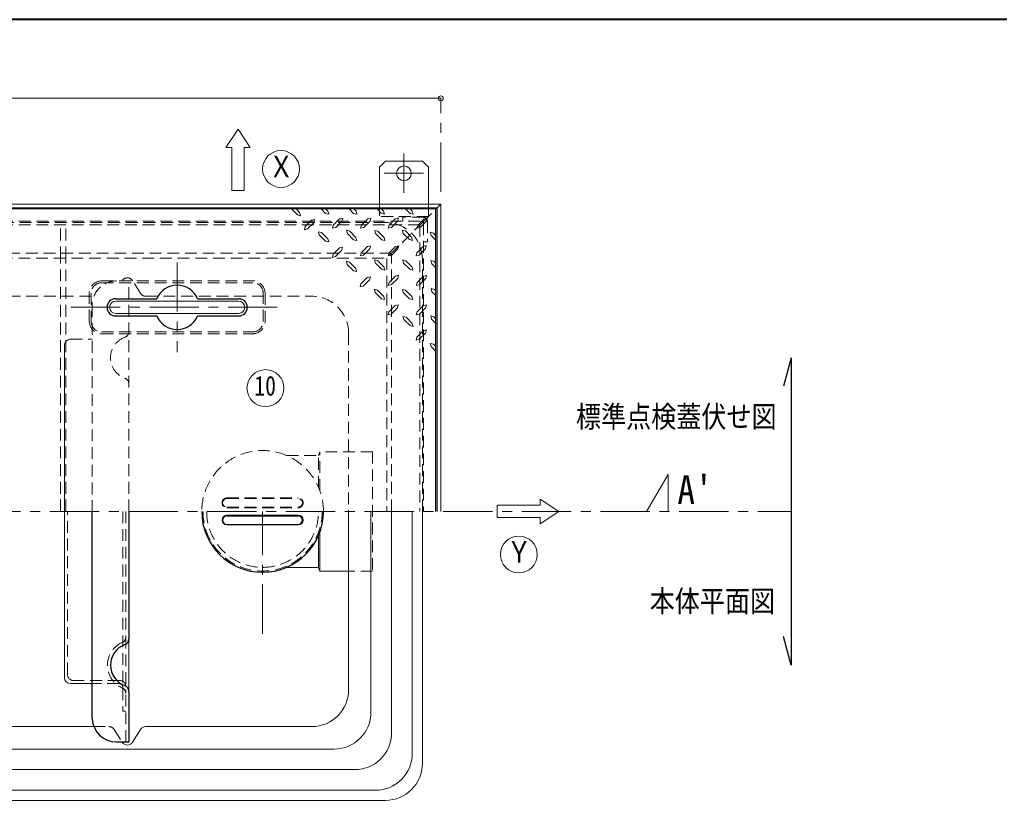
# Model space of a CAD drawing. Units: millimetres at full size, sheet at 1:8; details may follow other scales. Extents: x -1659 to 1581, y -1120 to 1128.
# Drawn here: x -862 to -64, y 493 to 1128 of the extents above; entities that cross this region are included whole.
import ezdxf
from ezdxf.enums import TextEntityAlignment as Align

# ---------------------------------------------------------------- set-up
doc = ezdxf.new("R2010")
doc.units = ezdxf.units.MM
doc.header["$LTSCALE"] = 8
doc.header["$PDMODE"] = 32
doc.header["$PDSIZE"] = 4
doc.linetypes.add('CHAIN1', pattern=[8, 5, -1, 1, -1])
doc.linetypes.add('DASHED1', pattern=[1.8, 1.2, -0.6])
doc.layers.add('0-0_ﾚｲﾔ1', color=4, linetype='Continuous', lineweight=9)
doc.styles.add('ＭＳ ゴシック', font='')
doc.styles.get('ＭＳ ゴシック').set_extended_font_data('MS Gothic')

msp = doc.modelspace()

# ---------------------------------------------------------------- linework, layer by layer
at = {"layer": '0-0_ﾚｲﾔ1', "color": 1, "lineweight": 40}
msp.add_line((1581.203, 1127.521), (-1658.797, 1127.521), dxfattribs=at)
at = {"layer": '0-0_ﾚｲﾔ1'}
for p, q in [((-1368.797, 1063.521), (-518.797, 1063.521)), ((-563.797, 1012.521), (-568.797, 1007.521)), ((-568.797, 1007.521), (-568.797, 977.521)), ((-563.797, 1012.521), (-533.797, 1012.521)), ((-528.797, 1007.521), (-533.797, 1012.521)), ((-528.797, 1007.521), (-528.797, 977.521)), ((-640.355, 973.521), (-635.498, 968.78)), ((-616.212, 973.521), (-612.596, 969.905)), ((-612.516, 973.521), (-610.748, 971.754)), ((-593.31, 973.521), (-589.694, 969.905)), ((-589.534, 973.521), (-587.766, 971.754)), ((-570.674, 973.521), (-567.275, 969.986)), ((-567.034, 973.521), (-565.346, 971.834)), ((-547.427, 973.521), (-543.81, 969.905)), ((-543.73, 973.521), (-541.962, 971.754)), ((-521.797, 974.521), (-522.797, 973.521)), ((-610.025, 969.263), (-612.596, 969.905)), ((-610.748, 971.754), (-610.025, 969.263)), ((-587.123, 969.182), (-589.694, 969.905)), ((-587.766, 971.754), (-587.123, 969.182)), ((-564.703, 969.343), (-567.275, 969.986)), ((-565.346, 971.834), (-564.703, 969.343)), ((-541.239, 969.182), (-543.81, 969.905)), ((-541.962, 971.754), (-541.239, 969.182)), ((-629.15, 959.138), (-629.793, 956.646)), ((-627.221, 957.289), (-629.793, 956.646)), ((-627.221, 957.289), (-622.159, 962.352)), ((-606.248, 960.343), (-606.891, 957.852)), ((-604.319, 958.495), (-606.891, 957.852)), ((-604.319, 958.495), (-599.257, 963.557)), ((-583.346, 960.263), (-583.989, 957.771)), ((-581.418, 958.414), (-583.989, 957.771)), ((-581.418, 958.414), (-576.355, 963.477)), ((-560.927, 960.423), (-561.569, 957.932)), ((-558.998, 958.575), (-561.569, 957.932)), ((-558.998, 958.575), (-553.935, 963.638)), ((-537.462, 960.263), (-538.105, 957.771)), ((-535.534, 958.414), (-538.105, 957.771)), ((-535.534, 958.414), (-530.471, 963.477)), ((-617.659, 952.388), (-618.302, 954.959)), ((-615.81, 954.316), (-618.302, 954.959)), ((-617.659, 952.388), (-612.596, 947.325)), ((-615.81, 954.316), (-610.748, 949.173)), ((-610.748, 949.173), (-610.025, 946.682)), ((-594.757, 953.593), (-595.4, 956.164)), ((-592.909, 955.521), (-595.4, 956.164)), ((-594.757, 953.593), (-589.694, 948.53)), ((-592.909, 955.521), (-587.846, 950.379)), ((-587.846, 950.379), (-587.123, 947.888)), ((-571.855, 953.513), (-572.498, 956.084)), ((-570.007, 955.441), (-572.498, 956.084)), ((-571.855, 953.513), (-566.793, 948.45)), ((-570.007, 955.441), (-564.944, 950.298)), ((-564.944, 950.298), (-564.221, 947.807)), ((-549.435, 953.673), (-550.078, 956.245)), ((-547.587, 955.602), (-550.078, 956.245)), ((-549.435, 953.673), (-544.373, 948.611)), ((-547.587, 955.602), (-542.525, 950.459)), ((-542.525, 950.459), (-541.802, 947.968)), ((-524.846, 953.914), (-527.418, 954.557)), ((-526.694, 951.986), (-527.418, 954.557)), ((-526.694, 951.986), (-522.797, 948.088)), ((-524.846, 953.914), (-522.797, 951.572)), ((-610.025, 946.682), (-612.596, 947.325)), ((-587.123, 947.888), (-589.694, 948.53)), ((-581.659, 935.995), (-576.596, 941.057)), ((-564.221, 947.807), (-566.793, 948.45)), ((-558.757, 935.914), (-553.694, 940.977)), ((-541.802, 947.968), (-544.373, 948.611)), ((-536.337, 936.075), (-531.275, 941.138)), ((-606.489, 936.638), (-607.132, 934.146)), ((-604.56, 934.789), (-607.132, 934.146)), ((-604.56, 934.789), (-599.498, 939.852)), ((-583.587, 937.843), (-584.23, 935.352)), ((-581.659, 935.995), (-584.23, 935.352)), ((-560.685, 937.763), (-561.328, 935.271)), ((-558.757, 935.914), (-561.328, 935.271)), ((-538.266, 937.923), (-538.909, 935.432)), ((-536.337, 936.075), (-538.909, 935.432)), ((-594.918, 928.361), (-595.56, 930.932)), ((-593.069, 930.289), (-595.56, 930.932)), ((-594.918, 928.361), (-589.855, 923.298)), ((-593.069, 930.289), (-588.007, 925.146)), ((-588.007, 925.146), (-587.284, 922.655)), ((-572.016, 929.566), (-572.659, 932.138)), ((-570.168, 931.495), (-572.659, 932.138)), ((-572.016, 929.566), (-566.953, 924.504)), ((-570.168, 931.495), (-565.105, 926.352)), ((-565.105, 926.352), (-564.382, 923.861)), ((-549.114, 929.486), (-549.757, 932.057)), ((-547.266, 931.414), (-549.757, 932.057)), ((-549.114, 929.486), (-544.052, 924.423)), ((-547.266, 931.414), (-542.203, 926.271)), ((-542.203, 926.271), (-541.48, 923.78)), ((-524.364, 930.932), (-526.935, 931.575)), ((-526.212, 929.004), (-526.935, 931.575)), ((-526.212, 929.004), (-522.797, 925.588)), ((-524.364, 930.932), (-522.797, 929.365)), ((-587.284, 922.655), (-589.855, 923.298)), ((-564.382, 923.861), (-566.953, 924.504)), ((-558.918, 911.968), (-553.855, 917.03)), ((-541.48, 923.78), (-544.052, 924.423)), ((-536.016, 911.888), (-530.953, 916.95)), ((-583.748, 912.611), (-584.391, 910.12)), ((-581.819, 910.763), (-584.391, 910.12)), ((-581.819, 910.763), (-576.757, 915.825)), ((-560.846, 913.816), (-561.489, 911.325)), ((-558.918, 911.968), (-561.489, 911.325)), ((-537.944, 913.736), (-538.587, 911.245)), ((-536.016, 911.888), (-538.587, 911.245)), ((-572.177, 905.62), (-572.819, 908.191)), ((-570.328, 907.548), (-572.819, 908.191)), ((-572.177, 905.62), (-567.114, 900.557)), ((-570.328, 907.548), (-565.266, 902.405)), ((-565.266, 902.405), (-564.543, 899.914)), ((-549.275, 905.539), (-549.918, 908.111)), ((-547.427, 907.468), (-549.918, 908.111)), ((-549.275, 905.539), (-544.212, 900.477)), ((-547.427, 907.468), (-542.364, 902.325)), ((-542.364, 902.325), (-541.641, 899.834)), ((-524.043, 908.111), (-526.614, 908.754)), ((-525.971, 906.182), (-526.614, 908.754)), ((-525.971, 906.182), (-522.797, 903.008)), ((-524.043, 908.111), (-522.797, 906.865)), ((-564.543, 899.914), (-567.114, 900.557)), ((-559.078, 888.021), (-554.016, 893.084)), ((-541.641, 899.834), (-544.212, 900.477)), ((-536.177, 887.941), (-531.114, 893.004)), ((-561.007, 889.87), (-561.65, 887.379)), ((-559.078, 888.021), (-561.65, 887.379)), ((-547.025, 885.53), (-549.596, 886.173)), ((-548.873, 883.602), (-549.596, 886.173)), ((-547.025, 885.53), (-541.962, 880.468)), ((-538.105, 889.789), (-538.748, 887.298)), ((-536.177, 887.941), (-538.748, 887.298)), ((-524.444, 885.852), (-527.016, 886.495)), ((-526.293, 883.923), (-527.016, 886.495)), ((-524.444, 885.852), (-522.797, 884.205)), ((-548.873, 883.602), (-543.81, 878.62)), ((-541.239, 877.896), (-543.81, 878.62)), ((-541.962, 880.468), (-541.239, 877.896)), ((-526.293, 883.923), (-522.797, 880.288)), ((-538.185, 869.379), (-538.828, 866.807)), ((-538.185, 869.379), (-533.123, 874.441)), ((-536.257, 867.53), (-531.275, 872.593)), ((-825.047, 862.521), (-825.047, 727.521)), ((-536.257, 867.53), (-538.828, 866.807)), ((-524.846, 863.593), (-527.418, 864.236)), ((-526.694, 861.664), (-527.418, 864.236)), ((-526.694, 861.664), (-522.797, 857.611)), ((-524.846, 863.593), (-522.797, 861.544)), ((-825.047, 592.521), (-825.047, 727.521)), ((-575.586, 564.31), (-575.586, 727.521)), ((-542.009, 530.733), (-542.009, 727.521)), ((-692.811, 724.521), (-634.783, 724.521)), ((-692.811, 716.521), (-634.783, 716.521)), ((-617.297, 710.551), (-617.297, 679.021)), ((-618.297, 708.028), (-618.297, 682.021)), ((-644.303, 682.021), (-618.297, 682.021)), ((-618.297, 682.021), (-617.297, 679.021)), ((-593.797, 679.021), (-617.297, 679.021)), ((-772.547, 581.161), (-772.547, 623.881)), ((-820.047, 587.521), (-802.547, 587.521)), ((-605.586, 534.31), (-1282.009, 534.31)), ((-572.009, 500.733), (-1315.586, 500.733))]:
    msp.add_line(p, q, dxfattribs=at)
at = {"layer": '0-0_ﾚｲﾔ1', "linetype": 'CHAIN1'}
for p, q in [((-518.797, 987.521), (-518.797, 1063.521)), ((-548.797, 1018.521), (-548.797, 986.521)), ((-564.797, 1002.521), (-532.797, 1002.521)), ((-733.297, 930.021), (-733.297, 857.021)), ((-819.797, 893.521), (-646.797, 893.521)), ((-351.297, 727.521), (-333.797, 757.521)), ((-333.797, 727.521), (-333.797, 757.521)), ((-1604.797, 727.521), (-233.797, 727.521)), ((-663.797, 628.021), (-663.797, 727.521))]:
    msp.add_line(p, q, dxfattribs=at)
at = {"layer": '0-0_ﾚｲﾔ1', "color": 7, "lineweight": 18}
for p, q in [((-683.797, 1038.521), (-693.797, 1023.521)), ((-673.797, 1023.521), (-683.797, 1038.521)), ((-688.797, 1023.521), (-693.797, 1023.521)), ((-673.797, 1023.521), (-678.797, 1023.521)), ((-678.797, 1023.521), (-678.797, 988.521)), ((-518.797, 977.521), (-1368.797, 977.521)), ((-521.797, 974.521), (-1365.797, 974.521)), ((-521.797, 974.521), (-518.797, 977.521)), ((-521.797, 974.521), (-521.797, 727.521)), ((-518.797, 977.521), (-518.797, 727.521)), ((-783.297, 898.521), (-683.297, 898.521)), ((-783.297, 888.521), (-683.297, 888.521)), ((-437.797, 732.521), (-437.797, 737.521)), ((-422.797, 727.521), (-437.797, 737.521)), ((-593.797, 582.521), (-593.797, 727.521)), ((-533.797, 727.521), (-533.797, 522.521)), ((-437.797, 717.521), (-422.797, 727.521)), ((-437.797, 722.521), (-472.797, 722.521)), ((-437.797, 717.521), (-437.797, 722.521)), ((-1086.507, 552.521), (-801.088, 552.521)), ((-763.022, 550.196), (-769.572, 539.847)), ((-758.797, 552.521), (-623.797, 552.521)), ((-778.132, 540.021), (-778.022, 539.847)), ((-563.797, 492.521), (-1323.797, 492.521))]:
    msp.add_line(p, q, dxfattribs=at)
at = {"layer": '0-0_ﾚｲﾔ1', "color": 5, "lineweight": 25}
for p, q in [((-522.797, 973.521), (-1364.797, 973.521)), ((-522.797, 727.521), (-522.797, 973.521)), ((-783.297, 900.521), (-749.88, 900.521)), ((-716.714, 900.521), (-683.297, 900.521)), ((-783.297, 886.521), (-749.88, 886.521)), ((-716.714, 886.521), (-683.297, 886.521)), ((-233.797, 852.521), (-240.009, 829.339)), ((-233.797, 852.521), (-233.797, 602.521)), ((-802.547, 560.021), (-802.547, 727.521)), ((-772.547, 727.521), (-772.547, 623.881)), ((-692.811, 724.021), (-634.783, 724.021)), ((-692.811, 717.021), (-634.783, 717.021)), ((-233.797, 602.521), (-240.009, 625.704)), ((-772.547, 581.161), (-772.547, 540.021)), ((-782.547, 540.021), (-772.547, 540.021))]:
    msp.add_line(p, q, dxfattribs=at)
at = {"layer": '0-0_ﾚｲﾔ1', "linetype": 'DASHED1'}
for p, q in [((-568.797, 977.521), (-568.797, 967.521)), ((-533.266, 963.053), (-522.797, 973.521)), ((-528.797, 977.521), (-528.797, 967.521)), ((-528.797, 967.521), (-568.797, 967.521)), ((-549.597, 966.721), (-549.597, 963.521)), ((-532.797, 966.721), (-549.597, 966.721)), ((-563.797, 962.521), (-1323.797, 962.521)), ((-535.797, 960.521), (-918.297, 960.521)), ((-828.297, 933.521), (-828.297, 960.521)), ((-823.797, 933.521), (-823.797, 960.521)), ((-535.797, 960.521), (-535.797, 727.521)), ((-529.597, 963.521), (-529.597, 946.721)), ((-532.797, 946.721), (-529.597, 946.721)), ((-558.797, 937.521), (-1328.797, 937.521)), ((-558.797, 727.521), (-558.797, 937.521)), ((-533.797, 727.521), (-533.797, 932.521)), ((-772.547, 727.521), (-772.547, 915.021)), ((-763.022, 904.847), (-769.572, 915.196)), ((-1086.507, 902.521), (-801.088, 902.521)), ((-758.797, 902.521), (-623.797, 902.521)), ((-802.547, 895.021), (-802.547, 727.521)), ((-593.797, 872.521), (-593.797, 727.521)), ((-820.047, 867.521), (-802.547, 867.521)), ((-574.297, 776.021), (-617.297, 776.021)), ((-617.297, 744.492), (-617.297, 776.021)), ((-574.297, 776.021), (-574.297, 679.021)), ((-644.303, 773.021), (-618.297, 773.021)), ((-692.811, 738.521), (-634.783, 738.521)), ((-692.811, 738.021), (-634.783, 738.021)), ((-822.547, 595.021), (-822.547, 727.521)), ((-777.547, 727.521), (-777.547, 565.021)), ((-692.811, 731.021), (-634.783, 731.021)), ((-692.811, 730.521), (-634.783, 730.521)), ((-574.297, 679.021), (-593.797, 679.021)), ((-775.047, 625.57), (-775.047, 579.473)), ((-780.047, 590.021), (-817.547, 590.021)), ((-780.547, 587.521), (-802.547, 587.521)), ((-775.047, 565.021), (-777.547, 565.021)), ((-801.088, 552.521), (-788.797, 552.521)), ((-784.572, 550.196), (-778.132, 540.021))]:
    msp.add_line(p, q, dxfattribs=at)
at = {"layer": '0-0_ﾚｲﾔ1', "color": 7, "linetype": 'DASHED1', "lineweight": 18}
for p, q in [((-919.697, 963.521), (-534.397, 963.521)), ((-533.266, 963.053), (-562.797, 933.521)), ((-532.797, 961.921), (-532.797, 727.521)), ((-891.297, 933.521), (-562.797, 933.521)), ((-828.297, 727.521), (-828.297, 933.521)), ((-823.797, 727.521), (-823.797, 933.521)), ((-562.797, 933.521), (-562.797, 727.521)), ((-794.797, 915.021), (-671.797, 915.021)), ((-794.797, 913.521), (-671.797, 913.521)), ((-804.797, 882.021), (-804.797, 905.021)), ((-803.297, 905.021), (-803.297, 882.021)), ((-663.297, 882.021), (-663.297, 905.021)), ((-661.797, 905.021), (-661.797, 882.021)), ((-794.797, 873.521), (-671.797, 873.521)), ((-794.797, 872.021), (-671.797, 872.021)), ((-775.047, 727.521), (-775.047, 625.57)), ((-775.047, 540.021), (-775.047, 579.473))]:
    msp.add_line(p, q, dxfattribs=at)
at = {"layer": '0-0_ﾚｲﾔ1', "color": 3, "lineweight": 18}
for p, q in [((-558.797, 547.521), (-558.797, 727.521)), ((-588.797, 517.521), (-1298.797, 517.521))]:
    msp.add_line(p, q, dxfattribs=at)
at = {"layer": '0-0_ﾚｲﾔ1', "color": 7, "lineweight": 18}
for points in [[(-688.797, 1023.521), (-688.797, 988.521), (-678.797, 988.521)], [(-437.797, 732.521), (-472.797, 732.521), (-472.797, 722.521)]]:
    msp.add_lwpolyline(points, dxfattribs=at)
at = {"layer": '0-0_ﾚｲﾔ1'}
for points in [[(-636.543, 973.521), (-633.65, 970.629), (-632.927, 968.057), (-635.498, 968.78)], [(-629.15, 959.138), (-624.007, 964.28), (-621.516, 964.923), (-622.159, 962.352)], [(-606.248, 960.343), (-601.105, 965.486), (-598.614, 966.129), (-599.257, 963.557)], [(-583.346, 960.263), (-578.203, 965.405), (-575.712, 966.048), (-576.355, 963.477)], [(-560.927, 960.423), (-555.784, 965.566), (-553.293, 966.209), (-553.935, 963.638)], [(-537.462, 960.263), (-532.319, 965.405), (-529.828, 966.048), (-530.471, 963.477)], [(-606.489, 936.638), (-601.346, 941.78), (-598.855, 942.423), (-599.498, 939.852)], [(-583.587, 937.843), (-578.444, 942.986), (-575.953, 943.629), (-576.596, 941.057)], [(-560.685, 937.763), (-555.543, 942.905), (-553.052, 943.548), (-553.694, 940.977)], [(-538.266, 937.923), (-533.123, 943.066), (-530.632, 943.709), (-531.275, 941.138)], [(-583.748, 912.611), (-578.605, 917.754), (-576.114, 918.396), (-576.757, 915.825)], [(-560.846, 913.816), (-555.703, 918.959), (-553.212, 919.602), (-553.855, 917.03)], [(-537.944, 913.736), (-532.802, 918.879), (-530.31, 919.521), (-530.953, 916.95)], [(-561.007, 889.87), (-555.864, 895.013), (-553.373, 895.655), (-554.016, 893.084)], [(-538.105, 889.789), (-532.962, 894.932), (-530.471, 895.575), (-531.114, 893.004)], [(-533.123, 874.441), (-530.552, 875.164), (-531.275, 872.593)]]:
    msp.add_lwpolyline(points, dxfattribs=at)
at = {"layer": '0-0_ﾚｲﾔ1', "linetype": 'DASHED1'}
msp.add_lwpolyline([(-618.297, 747.015), (-618.297, 773.021), (-617.297, 776.021)], dxfattribs=at)
at = {"layer": '0-0_ﾚｲﾔ1', "color": 7, "lineweight": 18}
for centre in [(-648.797, 1006.021), (-661.481, 827.854), (-455.297, 692.521)]:
    msp.add_circle(centre, 15, dxfattribs=at)
at = {"layer": '0-0_ﾚｲﾔ1'}
msp.add_circle((-548.797, 1002.521), 6, dxfattribs=at)
at = {"layer": '0-0_ﾚｲﾔ1', "linetype": 'DASHED1'}
for centre, radius, start, end in [((-532.797, 963.521), 3.2, 0, 90), ((-563.797, 932.521), 30, 0, 90), ((-773.797, 912.521), 5, 32.33353, 150), ((-782.547, 895.021), 20, 90, 180), ((-758.797, 907.521), 5, 212.33353, 270), ((-623.797, 872.521), 30, 0, 90), ((-769.839, 852.521), 17.708, 109.84334, 250.15666), ((-777.547, 873.881), 5, 289.84334, 0), ((-820.047, 862.521), 5, 90, 180), ((-777.547, 831.161), 5, 0, 70.15666), ((-663.797, 727.521), 49.5, 360, 180), ((-692.811, 734.521), 4, 90, 270), ((-692.811, 734.521), 3.5, 90, 270), ((-634.783, 734.521), 4, 270, 90), ((-634.783, 734.521), 3.5, 270, 90), ((-817.547, 595.021), 5, 180, 270), ((-780.047, 585.021), 5, 0, 90), ((-780.547, 584.521), 3, 0, 90), ((-788.797, 547.521), 5, 32.33353, 90)]:
    msp.add_arc(centre, radius, start, end, dxfattribs=at)
at = {"layer": '0-0_ﾚｲﾔ1', "color": 7, "linetype": 'DASHED1', "lineweight": 18}
for centre, radius, start, end in [((-534.397, 961.921), 1.6, 0, 90), ((-794.797, 905.021), 10, 90, 180), ((-794.797, 905.021), 8.5, 90, 180), ((-671.797, 905.021), 10, 0, 90), ((-671.797, 905.021), 8.5, 0, 90), ((-794.797, 882.021), 10, 180, 270), ((-794.797, 882.021), 8.5, 180, 270), ((-671.797, 882.021), 10, 270, 0), ((-671.797, 882.021), 8.5, 270, 0), ((-663.797, 727.521), 48.5, 180, 0), ((-663.797, 727.521), 45.5, 180, 0), ((-780.047, 625.57), 5, 293.88854, 0), ((-769.839, 602.521), 20.208, 113.88854, 246.11146), ((-780.047, 579.473), 5, 0, 66.11146)]:
    msp.add_arc(centre, radius, start, end, dxfattribs=at)
at = {"layer": '0-0_ﾚｲﾔ1', "color": 5, "lineweight": 25}
for centre, radius, start, end in [((-733.297, 893.521), 18, 22.88538, 157.11462), ((-783.297, 893.521), 7, 90, 270), ((-683.297, 893.521), 7, 270, 90), ((-733.297, 893.521), 18, 202.88538, 337.11462), ((-663.797, 727.521), 49.5, 180, 0), ((-692.811, 720.521), 3.5, 90, 270), ((-634.783, 720.521), 3.5, 270, 90), ((-777.547, 623.881), 5, 289.84334, 0), ((-769.839, 602.521), 17.708, 109.84334, 250.15666), ((-777.547, 581.161), 5, 0, 70.15666), ((-782.547, 560.021), 20, 180, 270)]:
    msp.add_arc(centre, radius, start, end, dxfattribs=at)
at = {"layer": '0-0_ﾚｲﾔ1', "color": 7, "lineweight": 18}
for centre, radius, start, end in [((-783.297, 893.521), 5, 90, 270), ((-683.297, 893.521), 5, 270, 90), ((-623.797, 582.521), 30, 270, 0), ((-758.797, 547.521), 5, 90, 147.66647), ((-773.797, 542.521), 5, 212.33353, 327.66647), ((-563.797, 522.521), 30, 270, 0)]:
    msp.add_arc(centre, radius, start, end, dxfattribs=at)
at = {"layer": '0-0_ﾚｲﾔ1'}
for centre, radius, start, end in [((-692.811, 720.521), 4, 90, 270), ((-634.783, 720.521), 4, 270, 90), ((-820.047, 592.521), 5, 180, 270), ((-605.586, 564.31), 30, 270, 0), ((-572.009, 530.733), 30, 270, 0)]:
    msp.add_arc(centre, radius, start, end, dxfattribs=at)
at = {"layer": '0-0_ﾚｲﾔ1', "color": 3, "lineweight": 18}
msp.add_arc((-588.797, 547.521), 30, 270, 0, dxfattribs=at)
at = {"layer": '0-0_ﾚｲﾔ1', "color": 1}
msp.add_point((-518.797, 1063.521), dxfattribs=at)

# ---------------------------------------------------------------- texts
at = {"layer": '0-0_ﾚｲﾔ1', "color": 7, "style": 'ＭＳ ゴシック'}
for s, height, width, p in [('Ｘ', 17.6, 0.85, (-658.797, 994.021)), ('10', 16.13, 0.8, (-670.481, 816.854)), ('標準点検蓋伏せ図', 17.6, 0.85, (-408.797, 790.521)), ("A'", 23.46, 0.9, (-326.297, 726.521)), ('Ｙ', 17.6, 0.85, (-465.297, 680.521)), ('本体平面図', 17.6, 0.85, (-348.797, 640.521))]:
    msp.add_text(s, height=height, dxfattribs=dict(at, width=width)).set_placement(p, align=Align.BOTTOM_LEFT)

doc.saveas('drawing.dxf')
